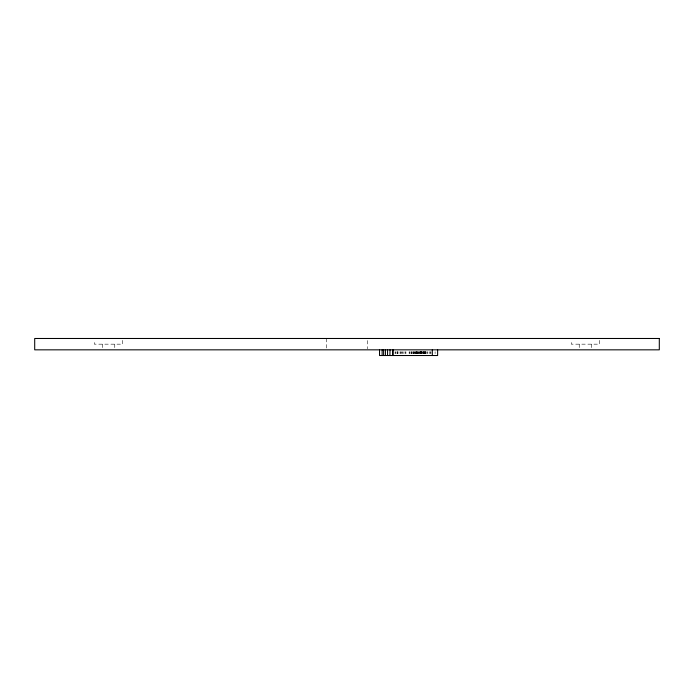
<?xml version="1.0" encoding="UTF-8"?>
<svg xmlns="http://www.w3.org/2000/svg" width="694" height="694" viewBox="0 0 694 694"><rect width="100%" height="100%" fill="white"/><g stroke="black" fill="none" stroke-linecap="round" stroke-linejoin="round"><path stroke-width="0.52" stroke-dasharray="3.47 2.6" d="M599.677 340.372L599.677 344.163L571.292 344.163L571.292 340.372M591.73 344.163L591.73 349.837M579.238 344.163L579.238 349.837M435.095 351.728L435.095 353.628M430.939 351.728L430.939 353.628M430.757 351.728L430.757 353.628M429.274 351.728L429.274 353.628M427.834 351.728L427.834 353.628M427.062 351.728L427.062 353.628M425.977 351.728L425.977 353.628M425.691 351.728L425.717 353.628M425.448 351.728L425.448 353.628M425.249 351.728L425.249 353.628M424.919 351.728L424.919 353.628M424.815 351.728L424.858 353.628M424.633 351.728L424.641 353.628M424.45 351.728L424.555 353.628M423.834 351.728L423.834 353.628M423.704 351.728L423.704 353.628M423.461 351.728L423.461 353.628M423.357 351.728L423.357 353.628M422.863 351.728L422.967 353.628M422.152 351.728L422.152 353.628M421.883 351.728L421.883 353.628M421.51 351.728L421.414 353.628M421.327 351.728L421.327 353.628M421.206 351.728L421.206 353.628M420.764 351.728L420.764 353.628M420.616 351.728L420.642 353.628M420.278 351.728L420.278 353.628M420.208 351.728L420.208 353.628M419.965 351.728L419.965 353.628M419.349 351.728L419.349 353.628M419.046 351.728L418.968 353.628M418.465 351.728L418.387 353.628M418.074 351.728L418.074 353.628M417.753 351.728L417.753 353.628M417.545 351.728L417.545 353.628M417.033 351.728L417.033 353.628M416.808 351.728L416.903 353.628M416.686 351.728L416.756 353.628M416.513 351.728L416.513 353.628M416.27 351.728L416.27 353.628M415.723 351.728L415.723 353.628M415.446 351.728L415.446 353.628M414.943 351.728L414.943 353.628M414.717 351.728L414.622 353.628M413.928 351.728L413.928 353.628M413.641 351.728L413.641 353.628M413.208 351.728L413.182 353.628M412.01 351.728L412.01 353.628M411.967 351.728L411.967 353.628M411.221 351.728L411.221 353.628M410.969 351.728L410.969 353.628M409.347 351.728L409.347 353.628M409.165 351.728L409.165 353.628M405.903 351.728L405.903 353.628M405.617 351.728L405.617 353.628M404.029 351.728L403.96 353.628M402.876 351.728L402.876 353.628M400.204 351.728L400.221 353.628M400.1 351.728L400.1 353.628M398.018 351.728L398.018 353.628M397.558 351.728L397.558 353.628M397.28 351.728L397.28 353.628M396.977 351.728L396.977 353.628M395.441 351.728L395.441 353.628M395.112 351.728L395.112 353.628M367.62 340.546L367.62 348.804M326.38 338.481L326.38 348.804M122.708 340.372L122.708 344.163L94.323 344.163L94.323 340.372M114.762 344.163L114.762 349.837M102.27 344.163L102.27 349.837M420.998 353.628L420.998 351.728L420.954 353.628M401.913 353.628L401.913 351.728L401.878 353.628"/><path stroke-width="1.04" d="M437.619 349.837L437.619 355.519L379.523 355.519L379.523 349.837M432.319 349.837L432.319 355.519M392.986 349.837L393.021 355.519M392.717 349.837L392.717 355.519M390.028 349.837L389.898 355.519M387.556 349.837L387.556 355.519M385.422 349.837L385.422 355.519M383.608 349.837L383.608 355.519M382.134 349.837L382.134 355.519M659.3 338.481L34.7 338.481L34.7 349.837L659.3 349.837L659.3 338.481"/></g></svg>
